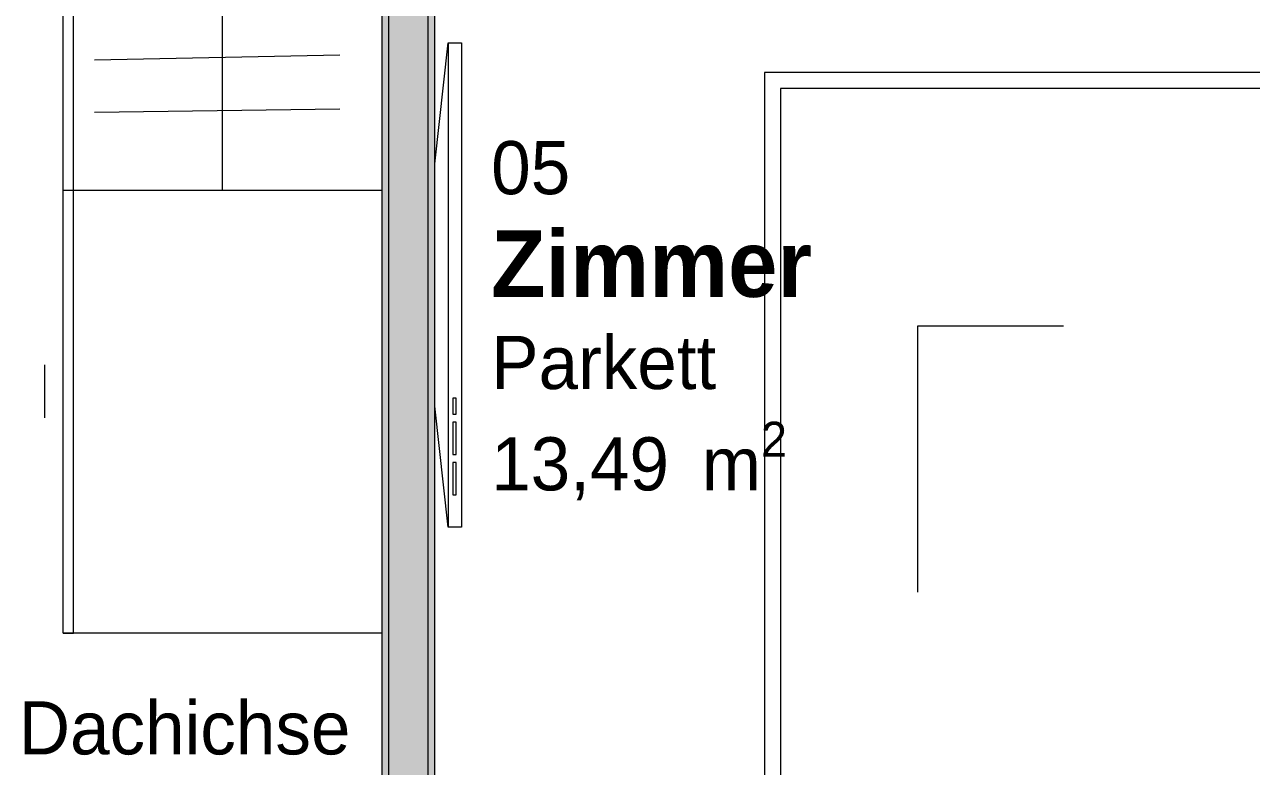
# Model space of a CAD drawing. Header units: metres. Extents: x -4 to 206, y -18 to 45.
# Drawn here: x 39.263 to 41.572, y -9.96 to -8.564 of the extents above; entities that cross this region are included whole.
import ezdxf

# ---------------------------------------------------------------- set-up
doc = ezdxf.new("R2010")
doc.units = ezdxf.units.M
doc.header["$MEASUREMENT"] = 0
doc.linetypes.add('Achse', pattern=[0.004, 0.002, -0.001, 0, -0.001])
doc.linetypes.add('Untersicht', pattern=[0.001, 0.0005, -0.0005])
for name, color, linetype in [('2._1.DG PP STG2_5_000 Achsraster', 7, 'Continuous'), ('2._1.DG PP STG2_5_130 Wand Innen', 7, 'Continuous'), ('2._1.DG PP STG2_5_510 Möblierung', 7, 'Continuous'), ('2._1.DG PP STG2_5_810 Raum', 7, 'Continuous'), ('2._1.DG PP STG2_5_851 Marker Schnitt', 7, 'Continuous'), ('2._1.DG PP STG2_5_870 Dokumentation allgemein', 7, 'Continuous')]:
    doc.layers.add(name, color=color, linetype=linetype)
doc.styles.add('ERSTELLTER_STIL_2', font='')
doc.styles.add('ERSTELLTER_STIL_6', font='')
doc.styles.get('ERSTELLTER_STIL_2').set_extended_font_data('Eurostile')
doc.styles.get('ERSTELLTER_STIL_6').set_extended_font_data('Eurostile', bold=True)

msp = doc.modelspace()

# ---------------------------------------------------------------- hatches: boundary and pattern name
at = {"layer": '2._1.DG PP STG2_5_130 Wand Innen', "linetype": 'Continuous', "lineweight": 13, "true_color": 0xfb02fe}
for points in [[(39.935, -11.2037), (39.9475, -11.2037), (39.9475, -7.0287), (39.935, -7.0287)], [(40.0225, -11.2037), (40.035, -11.2037), (40.035, -7.0287), (40.0225, -7.0287)]]:
    msp.add_hatch(color=6, dxfattribs=at).paths.add_polyline_path(points)
at = {"layer": '2._1.DG PP STG2_5_130 Wand Innen', "linetype": 'Continuous', "lineweight": 13, "true_color": 0xffaa00}
msp.add_hatch(color=40, dxfattribs=at).paths.add_polyline_path([(39.9475, -7.0287), (39.9475, -11.2037), (40.0225, -11.2037), (40.0225, -7.0287)])

# ---------------------------------------------------------------- linework, layer by layer
at = {"layer": '2._1.DG PP STG2_5_000 Achsraster', "color": 5, "linetype": 'Achse', "lineweight": 0, "ltscale": 1000}
msp.add_line((39.3, 1.9963), (39.3, -16.0037), dxfattribs=at)
at = {"layer": '2._1.DG PP STG2_5_130 Wand Innen', "color": 7, "linetype": 'Continuous', "lineweight": 18, "ltscale": 1000}
for p, q in [((39.9475, -7.0287), (39.9475, -11.2037)), ((40.0225, -11.2037), (40.0225, -7.0287))]:
    msp.add_line(p, q, dxfattribs=at)
at = {"layer": '2._1.DG PP STG2_5_130 Wand Innen', "color": 7, "linetype": 'Continuous', "lineweight": 18, "ltscale": 1000, "flags": 128}
for points in [[(40.035, -11.2037), (40.035, -7.0287)], [(39.935, -7.2087), (39.935, -11.2037)]]:
    msp.add_lwpolyline(points, dxfattribs=at)
at = {"layer": '2._1.DG PP STG2_5_510 Möblierung', "color": 8, "linetype": 'Continuous', "lineweight": 13, "ltscale": 1000, "true_color": 0x7e7f7f}
for p, q in [((39.355, -9.7087), (39.355, -7.2087)), ((39.635, -8.8754), (39.635, -7.2087)), ((40.06, -8.5979), (40.06, -9.5095)), ((39.3942, -8.6301), (39.8558, -8.6207)), ((40.655, -8.6537), (40.655, -10.4537)), ((42.655, -8.6537), (40.655, -8.6537)), ((42.035, -8.6837), (40.685, -8.6837)), ((40.685, -8.6837), (40.685, -9.5537)), ((39.3942, -8.7287), (39.8559, -8.722)), ((39.335, -8.8754), (39.355, -8.8754)), ((39.335, -8.8754), (39.935, -8.8754)), ((40.075, -9.2664), (40.0688, -9.2664)), ((40.0688, -9.2664), (40.0688, -9.2968)), ((40.075, -9.2968), (40.075, -9.2664)), ((40.0688, -9.2968), (40.075, -9.2968)), ((40.075, -9.312), (40.0688, -9.312)), ((40.0688, -9.312), (40.0688, -9.3728)), ((40.075, -9.3728), (40.075, -9.312)), ((40.0688, -9.3728), (40.075, -9.3728)), ((40.075, -9.388), (40.0688, -9.388)), ((40.0688, -9.388), (40.0688, -9.4487)), ((40.075, -9.4487), (40.075, -9.388)), ((40.0688, -9.4487), (40.075, -9.4487)), ((40.685, -9.5537), (40.685, -10.4237)), ((39.335, -9.7087), (39.355, -9.7087))]:
    msp.add_line(p, q, dxfattribs=at)
at = {"layer": '2._1.DG PP STG2_5_510 Möblierung', "color": 8, "linetype": 'Continuous', "lineweight": 13, "ltscale": 1000, "true_color": 0x7e7f7f, "flags": 128}
for points in [[(39.335, -9.7087), (39.335, -7.2087), (39.935, -7.2087), (39.935, -9.7087)], [(40.085, -8.5979), (40.085, -9.5095), (40.06, -9.5095), (40.035, -9.2816), (40.035, -8.8258), (40.06, -8.5979)]]:
    msp.add_lwpolyline(points, close=True, dxfattribs=at)
at = {"layer": '2._1.DG PP STG2_5_851 Marker Schnitt', "color": 7, "linetype": 'Untersicht', "lineweight": 13, "ltscale": 1000}
for p, q in [((42.2179, -9.1314), (40.943, -9.1314)), ((40.943, -9.1314), (40.943, -15.6487))]:
    msp.add_line(p, q, dxfattribs=at)

# ---------------------------------------------------------------- texts
at = {"layer": '2._1.DG PP STG2_5_810 Raum', "color": 7, "linetype": 'Continuous', "lineweight": 13, "attachment_point": 1}
for s, insert, char_height, style in [('\\A1;{\\pql;\\pt0;\\fEurostile|b0|i0|c0|p0;\\W1.000000;05}', (40.1408, -8.7829), 0.1, 'ERSTELLTER_STIL_2'), ('\\A1;{\\pql;\\pt0;\\fEurostile|b1|i0|c0|p0;\\W1.000000;Zimmer}', (40.1408, -8.9511), 0.125, 'ERSTELLTER_STIL_6'), ('\\A1;{\\pql;\\pt0;\\fEurostile|b0|i0|c0|p0;\\W1.000000;Parkett}', (40.1408, -9.1495), 0.1, 'ERSTELLTER_STIL_2'), ('\\A1;{\\pql;\\pt0,0.05;\\fEurostile|b0|i0|c0|p0;\\W1.000000;13,49\\fEurostile|b0|i0|c0|p0;\\W1.000000;\\A1{\\H.66x;\\S^  ;}\\fEurostile|b0|i0|c0|p0;\\W1.000000; m\\fEurostile|b0|i0|c0|p0;\\W1.000000;\\A1{\\H.66x;\\S2^  ;}}', (40.1408, -9.311), 0.1, 'ERSTELLTER_STIL_2')]:
    msp.add_mtext(s, dxfattribs=dict(at, insert=insert, char_height=char_height, style=style))
at = {"layer": '2._1.DG PP STG2_5_870 Dokumentation allgemein', "color": 7, "linetype": 'Continuous', "lineweight": 13, "insert": (39.2516, -9.8877), "char_height": 0.1, "attachment_point": 4, "style": 'ERSTELLTER_STIL_2'}
msp.add_mtext('\\A1;{\\pql;\\fEurostile|b0|i0|c0|p0;\\W1.000000;Dachichse}', dxfattribs=at)

doc.saveas('drawing.dxf')
